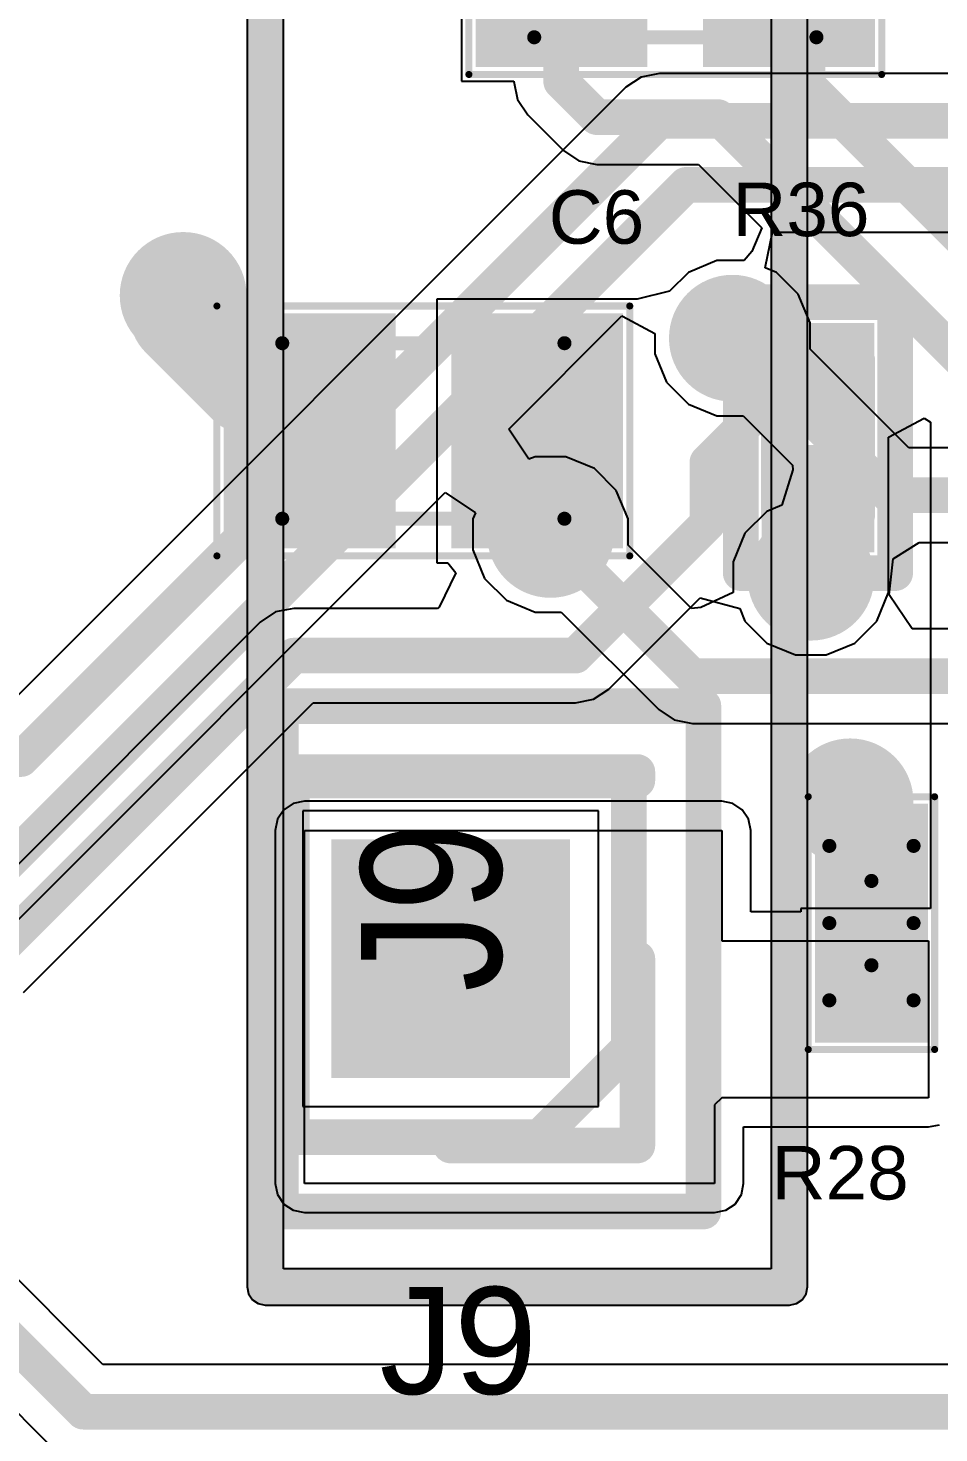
# Model space of a CAD drawing. Header units: inches. Extents: x 2.95 to 6.74, y 1.23 to 4.83.
# Drawn here: x 4.6685 to 4.9239, y 3.699 to 4.093 of the extents above; entities that cross this region are included whole.
import ezdxf

# ---------------------------------------------------------------- set-up
doc = ezdxf.new("R2010")
doc.units = ezdxf.units.IN
doc.header["$MEASUREMENT"] = 0
for name, color, linetype in [('Bottom Layer', 5, 'Continuous'), ('Bottom Solder', 6, 'Continuous'), ('GND', 76, 'Continuous'), ('Mechanical 10', 56, 'Continuous'), ('Mechanical 12', 56, 'Continuous'), ('Mechanical 15', 56, 'Continuous'), ('Multi-Layer', 9, 'Continuous'), ('Pad Holes', 156, 'Continuous'), ('PWR', 16, 'Continuous'), ('Top 3D Body', 56, 'Continuous'), ('Top Layer', 1, 'Continuous'), ('Top Overlay', 2, 'Continuous'), ('Top Paste', 8, 'Continuous'), ('Top Solder', 216, 'Continuous'), ('Via Holes', 16, 'Continuous')]:
    doc.layers.add(name, color=color, linetype=linetype)
doc.styles.add('Arial', font='', dxfattribs={"height": 0.2})
doc.styles.add('Gill Sans MT Condensed', font='', dxfattribs={"height": 0.2})
doc.styles.get('Arial').set_extended_font_data('Arial')
doc.styles.get('Gill Sans MT Condensed').set_extended_font_data('Gill Sans MT Condensed')

# ---------------------------------------------------------------- blocks, each defined once
blk = doc.blocks.new('PINHEADER_1X01_P2_54MM_VERTICAL_9')
at = {"layer": 'Bottom Layer'}
blk.add_hatch(color=5, dxfattribs=at).paths.add_polyline_path([(-0.03346, 0.03346), (0.03346, 0.03346), (0.03346, -0.03346), (-0.03346, -0.03346)])
at = {"layer": 'Bottom Solder'}
blk.add_hatch(color=6, dxfattribs=at).paths.add_polyline_path([(-0.03346, 0.03346), (0.03346, 0.03346), (0.03346, -0.03346), (-0.03346, -0.03346)])
at = {"layer": 'Multi-Layer'}
blk.add_hatch(color=9, dxfattribs=at).paths.add_polyline_path([(-0.03346, 0.03346), (0.03346, 0.03346), (0.03346, -0.03346), (-0.03346, -0.03346)])
at = {"layer": 'Pad Holes'}
h = blk.add_hatch(color=7, dxfattribs=at)
edge = h.paths.add_edge_path()
edge.add_arc((0, 0), 0.01969, 0, 360)
at = {"layer": 'PWR'}
h = blk.add_hatch(color=16, dxfattribs=at)
edge = h.paths.add_edge_path()
edge.add_arc((0, 0), 0.02968, 0, 360)
at = {"layer": 'Top Layer'}
blk.add_hatch(color=1, dxfattribs=at).paths.add_polyline_path([(-0.03346, 0.03346), (0.03346, 0.03346), (0.03346, -0.03346), (-0.03346, -0.03346)])
at = {"layer": 'Top Solder'}
blk.add_hatch(color=216, dxfattribs=at).paths.add_polyline_path([(-0.03346, 0.03346), (0.03346, 0.03346), (0.03346, -0.03346), (-0.03346, -0.03346)])
at = {"layer": 'Mechanical 10'}
for points in [[(-0.025, 0.05, 0.01, 0.01, 0), (-0.05, 0.025, 0.01, 0.01, 0)], [(0.04449, 0.05, 0.01, 0.01, 0), (-0.025, 0.05, 0.01, 0.01, 0)], [(0.04449, 0.05, 0.01, 0.01, 0), (0.04449, -0.05, 0.01, 0.01, 0)], [(-0.05, 0.025, 0.01, 0.01, 0), (-0.05, -0.05, 0.01, 0.01, 0)], [(0.04449, -0.05, 0.01, 0.01, 0), (-0.05, -0.05, 0.01, 0.01, 0)]]:
    blk.add_lwpolyline(points, format="xyseb", dxfattribs=at)
for points in [[(-0.0275, 0.05, 0.005, 0.005, 1), (-0.0225, 0.05, 0.005, 0.005, 1)], [(-0.0275, 0.05, 0.005, 0.005, 1), (-0.0225, 0.05, 0.005, 0.005, 1)], [(0.04199, 0.05, 0.005, 0.005, 1), (0.04699, 0.05, 0.005, 0.005, 1)], [(0.04199, 0.05, 0.005, 0.005, 1), (0.04699, 0.05, 0.005, 0.005, 1)], [(-0.0525, 0.025, 0.005, 0.005, 1), (-0.0475, 0.025, 0.005, 0.005, 1)], [(-0.0525, 0.025, 0.005, 0.005, 1), (-0.0475, 0.025, 0.005, 0.005, 1)], [(-0.0525, -0.05, 0.005, 0.005, 1), (-0.0475, -0.05, 0.005, 0.005, 1)], [(-0.0525, -0.05, 0.005, 0.005, 1), (-0.0475, -0.05, 0.005, 0.005, 1)], [(0.04199, -0.05, 0.005, 0.005, 1), (0.04699, -0.05, 0.005, 0.005, 1)], [(0.04199, -0.05, 0.005, 0.005, 1), (0.04699, -0.05, 0.005, 0.005, 1)]]:
    blk.add_lwpolyline(points, format="xyseb", close=True, dxfattribs=at)
at = {"layer": 'Mechanical 12'}
for points in [[(-0.07087, 0.07087, 0.01, 0.01, 0), (-0.07087, -0.07087, 0.01, 0.01, 0)], [(0.04764, 0.07087, 0.01, 0.01, 0), (-0.07087, 0.07087, 0.01, 0.01, 0)], [(0.04764, 0.07087, 0.01, 0.01, 0), (0.04764, -0.07087, 0.01, 0.01, 0)], [(0.04764, -0.07087, 0.01, 0.01, 0), (-0.07087, -0.07087, 0.01, 0.01, 0)]]:
    blk.add_lwpolyline(points, format="xyseb", dxfattribs=at)
for points in [[(-0.07337, 0.07087, 0.005, 0.005, 1), (-0.06837, 0.07087, 0.005, 0.005, 1)], [(-0.07337, 0.07087, 0.005, 0.005, 1), (-0.06837, 0.07087, 0.005, 0.005, 1)], [(0.04514, 0.07087, 0.005, 0.005, 1), (0.05014, 0.07087, 0.005, 0.005, 1)], [(0.04514, 0.07087, 0.005, 0.005, 1), (0.05014, 0.07087, 0.005, 0.005, 1)], [(-0.07337, -0.07087, 0.005, 0.005, 1), (-0.06837, -0.07087, 0.005, 0.005, 1)], [(-0.07337, -0.07087, 0.005, 0.005, 1), (-0.06837, -0.07087, 0.005, 0.005, 1)], [(0.04514, -0.07087, 0.005, 0.005, 1), (0.05014, -0.07087, 0.005, 0.005, 1)], [(0.04514, -0.07087, 0.005, 0.005, 1), (0.05014, -0.07087, 0.005, 0.005, 1)]]:
    blk.add_lwpolyline(points, format="xyseb", close=True, dxfattribs=at)
at = {"layer": 'Top Overlay'}
for points in [[(0, 0.05236, 0.01, 0.01, 0), (-0.05236, 0.05236, 0.01, 0.01, 0)], [(-0.05236, 0.05236, 0.01, 0.01, 0), (-0.05236, 0, 0.01, 0.01, 0)], [(-0.05236, -0.05, 0.01, 0.01, 0), (-0.05236, -0.05236, 0.01, 0.01, 0)], [(0.04488, -0.05, 0.01, 0.01, 0), (-0.05236, -0.05, 0.01, 0.01, 0)], [(0.04528, -0.05, 0.01, 0.01, 0), (0.04528, -0.05236, 0.01, 0.01, 0)], [(0.04488, -0.05236, 0.01, 0.01, 0), (-0.05236, -0.05236, 0.01, 0.01, 0)]]:
    blk.add_lwpolyline(points, format="xyseb", dxfattribs=at)
for points in [[(-0.05486, 0.05236, 0.005, 0.005, 1), (-0.04986, 0.05236, 0.005, 0.005, 1)], [(-0.05486, 0.05236, 0.005, 0.005, 1), (-0.04986, 0.05236, 0.005, 0.005, 1)], [(-0.0025, 0.05236, 0.005, 0.005, 1), (0.0025, 0.05236, 0.005, 0.005, 1)], [(-0.05486, 0, 0.005, 0.005, 1), (-0.04986, 0, 0.005, 0.005, 1)], [(-0.05486, -0.05, 0.005, 0.005, 1), (-0.04986, -0.05, 0.005, 0.005, 1)], [(-0.05486, -0.05, 0.005, 0.005, 1), (-0.04986, -0.05, 0.005, 0.005, 1)], [(0.04238, -0.05, 0.005, 0.005, 1), (0.04738, -0.05, 0.005, 0.005, 1)], [(0.04278, -0.05, 0.005, 0.005, 1), (0.04778, -0.05, 0.005, 0.005, 1)], [(-0.05486, -0.05236, 0.005, 0.005, 1), (-0.04986, -0.05236, 0.005, 0.005, 1)], [(-0.05486, -0.05236, 0.005, 0.005, 1), (-0.04986, -0.05236, 0.005, 0.005, 1)], [(0.04238, -0.05236, 0.005, 0.005, 1), (0.04738, -0.05236, 0.005, 0.005, 1)], [(0.04278, -0.05236, 0.005, 0.005, 1), (0.04778, -0.05236, 0.005, 0.005, 1)]]:
    blk.add_lwpolyline(points, format="xyseb", close=True, dxfattribs=at)
at = {"layer": 'Mechanical 10', "style": 'Gill Sans MT Condensed'}
blk.add_text('J9', height=0.03937, rotation=-90, dxfattribs=at).set_placement((-0.01419, 0.00927))
blk = doc.blocks.new('RESC1005X35N_63')
at = {"layer": 'Top Layer'}
for points in [[(-0.02815, 0.01181), (-0.0061, 0.01181), (-0.0061, -0.01181), (-0.02815, -0.01181)], [(0.0061, 0.01181), (0.02815, 0.01181), (0.02815, -0.01181), (0.0061, -0.01181)]]:
    blk.add_hatch(color=1, dxfattribs=at).paths.add_polyline_path(points)
at = {"layer": 'Top Paste'}
for points in [[(-0.02815, 0.01181), (-0.0061, 0.01181), (-0.0061, -0.01181), (-0.02815, -0.01181)], [(0.0061, 0.01181), (0.02815, 0.01181), (0.02815, -0.01181), (0.0061, -0.01181)]]:
    blk.add_hatch(color=8, dxfattribs=at).paths.add_polyline_path(points)
at = {"layer": 'Top Solder'}
for points in [[(-0.03217, 0.01583), (-0.00209, 0.01583), (-0.00209, -0.01583), (-0.03217, -0.01583)], [(0.00209, 0.01583), (0.03217, 0.01583), (0.03217, -0.01583), (0.00209, -0.01583)]]:
    blk.add_hatch(color=216, dxfattribs=at).paths.add_polyline_path(points)
at = {"layer": 'Mechanical 10'}
for points in [[(-0.02165, -0.01102, 0.01, 0.01, 0), (-0.02165, 0.01102, 0.01, 0.01, 0)], [(0.02165, 0.01102, 0.01, 0.01, 0), (-0.02165, 0.01102, 0.01, 0.01, 0)], [(0.02165, -0.01102, 0.01, 0.01, 0), (0.02165, 0.01102, 0.01, 0.01, 0)], [(0.02165, -0.01102, 0.01, 0.01, 0), (-0.02165, -0.01102, 0.01, 0.01, 0)]]:
    blk.add_lwpolyline(points, format="xyseb", dxfattribs=at)
for points in [[(-0.02415, 0.01102, 0.005, 0.005, 1), (-0.01915, 0.01102, 0.005, 0.005, 1)], [(-0.02415, 0.01102, 0.005, 0.005, 1), (-0.01915, 0.01102, 0.005, 0.005, 1)], [(0.01915, 0.01102, 0.005, 0.005, 1), (0.02415, 0.01102, 0.005, 0.005, 1)], [(0.01915, 0.01102, 0.005, 0.005, 1), (0.02415, 0.01102, 0.005, 0.005, 1)], [(-0.02415, -0.01102, 0.005, 0.005, 1), (-0.01915, -0.01102, 0.005, 0.005, 1)], [(-0.02415, -0.01102, 0.005, 0.005, 1), (-0.01915, -0.01102, 0.005, 0.005, 1)], [(0.01915, -0.01102, 0.005, 0.005, 1), (0.02415, -0.01102, 0.005, 0.005, 1)], [(0.01915, -0.01102, 0.005, 0.005, 1), (0.02415, -0.01102, 0.005, 0.005, 1)]]:
    blk.add_lwpolyline(points, format="xyseb", close=True, dxfattribs=at)
at = {"layer": 'Mechanical 12'}
for points in [[(-0.03799, -0.02165, 0.01, 0.01, 0), (-0.03799, 0.02165, 0.01, 0.01, 0)], [(0.03799, 0.02165, 0.01, 0.01, 0), (-0.03799, 0.02165, 0.01, 0.01, 0)], [(0.03799, -0.02165, 0.01, 0.01, 0), (0.03799, 0.02165, 0.01, 0.01, 0)], [(0.03799, -0.02165, 0.01, 0.01, 0), (-0.03799, -0.02165, 0.01, 0.01, 0)]]:
    blk.add_lwpolyline(points, format="xyseb", dxfattribs=at)
for points in [[(-0.04049, 0.02165, 0.005, 0.005, 1), (-0.03549, 0.02165, 0.005, 0.005, 1)], [(-0.04049, 0.02165, 0.005, 0.005, 1), (-0.03549, 0.02165, 0.005, 0.005, 1)], [(0.03549, 0.02165, 0.005, 0.005, 1), (0.04049, 0.02165, 0.005, 0.005, 1)], [(0.03549, 0.02165, 0.005, 0.005, 1), (0.04049, 0.02165, 0.005, 0.005, 1)], [(-0.04049, -0.02165, 0.005, 0.005, 1), (-0.03549, -0.02165, 0.005, 0.005, 1)], [(-0.04049, -0.02165, 0.005, 0.005, 1), (-0.03549, -0.02165, 0.005, 0.005, 1)], [(0.03549, -0.02165, 0.005, 0.005, 1), (0.04049, -0.02165, 0.005, 0.005, 1)], [(0.03549, -0.02165, 0.005, 0.005, 1), (0.04049, -0.02165, 0.005, 0.005, 1)]]:
    blk.add_lwpolyline(points, format="xyseb", close=True, dxfattribs=at)
blk = doc.blocks.new('RESC1005X40X25NL10T10_71')
at = {"layer": 'Top Layer'}
for points in [[(-0.02953, -0.01181), (-0.02953, 0.01181), (-0.00394, 0.01181), (-0.00394, -0.01181)], [(0.00394, -0.01181), (0.00394, 0.01181), (0.02953, 0.01181), (0.02953, -0.01181)]]:
    blk.add_hatch(color=1, dxfattribs=at).paths.add_polyline_path(points)
at = {"layer": 'Top Paste'}
for points in [[(-0.02953, -0.01181), (-0.02953, 0.01181), (-0.00394, 0.01181), (-0.00394, -0.01181)], [(0.00394, -0.01181), (0.00394, 0.01181), (0.02953, 0.01181), (0.02953, -0.01181)]]:
    blk.add_hatch(color=8, dxfattribs=at).paths.add_polyline_path(points)
at = {"layer": 'Top Solder'}
for points in [[(-0.03353, -0.01581), (-0.03353, 0.01581), (0.00006, 0.01581), (0.00006, -0.01581)], [(-0.00006, -0.01581), (-0.00006, 0.01581), (0.03353, 0.01581), (0.03353, -0.01581)]]:
    blk.add_hatch(color=216, dxfattribs=at).paths.add_polyline_path(points)
at = {"layer": 'Mechanical 15'}
for points in [[(-0.03543, 0.01772, 0.00197, 0.00197, 0), (-0.03543, -0.01772, 0.00197, 0.00197, 0)], [(-0.03543, 0.01772, 0.00197, 0.00197, 0), (0.03543, 0.01772, 0.00197, 0.00197, 0)], [(0.03543, 0.01772, 0.00197, 0.00197, 0), (0.03543, -0.01772, 0.00197, 0.00197, 0)], [(0, 0.01181, 0.00394, 0.00394, 0), (0, -0.01181, 0.00394, 0.00394, 0)], [(-0.01181, 0, 0.00394, 0.00394, 0), (0.01181, 0, 0.00394, 0.00394, 0)], [(-0.03543, -0.01772, 0.00197, 0.00197, 0), (0.03543, -0.01772, 0.00197, 0.00197, 0)]]:
    blk.add_lwpolyline(points, format="xyseb", dxfattribs=at)
for points in [[(-0.03593, 0.01772, 0.000984, 0.000984, 1), (-0.03494, 0.01772, 0.000984, 0.000984, 1)], [(-0.03593, 0.01772, 0.000984, 0.000984, 1), (-0.03494, 0.01772, 0.000984, 0.000984, 1)], [(0.03494, 0.01772, 0.000984, 0.000984, 1), (0.03593, 0.01772, 0.000984, 0.000984, 1)], [(0.03494, 0.01772, 0.000984, 0.000984, 1), (0.03593, 0.01772, 0.000984, 0.000984, 1)], [(-0.00098, 0.01181, 0.00197, 0.00197, 1), (0.00098, 0.01181, 0.00197, 0.00197, 1)], [(-0.0128, 0, 0.00197, 0.00197, 1), (-0.01083, 0, 0.00197, 0.00197, 1)], [(0.01083, 0, 0.00197, 0.00197, 1), (0.0128, 0, 0.00197, 0.00197, 1)], [(-0.00098, -0.01181, 0.00197, 0.00197, 1), (0.00098, -0.01181, 0.00197, 0.00197, 1)], [(-0.03593, -0.01772, 0.000984, 0.000984, 1), (-0.03494, -0.01772, 0.000984, 0.000984, 1)], [(-0.03593, -0.01772, 0.000984, 0.000984, 1), (-0.03494, -0.01772, 0.000984, 0.000984, 1)], [(0.03494, -0.01772, 0.000984, 0.000984, 1), (0.03593, -0.01772, 0.000984, 0.000984, 1)], [(0.03494, -0.01772, 0.000984, 0.000984, 1), (0.03593, -0.01772, 0.000984, 0.000984, 1)]]:
    blk.add_lwpolyline(points, format="xyseb", close=True, dxfattribs=at)
at = {"layer": 'Top 3D Body'}
for points in [[(-0.02165, 0.01181, 0.00394, 0.00394, 0), (-0.02165, -0.01181, 0.00394, 0.00394, 0)], [(-0.02165, 0.01181, 0.00394, 0.00394, 0), (0.02165, 0.01181, 0.00394, 0.00394, 0)], [(0.02165, 0.01181, 0.00394, 0.00394, 0), (0.02165, -0.01181, 0.00394, 0.00394, 0)], [(-0.02165, -0.01181, 0.00394, 0.00394, 0), (0.02165, -0.01181, 0.00394, 0.00394, 0)]]:
    blk.add_lwpolyline(points, format="xyseb", dxfattribs=at)
for points in [[(-0.02264, 0.01181, 0.00197, 0.00197, 1), (-0.02067, 0.01181, 0.00197, 0.00197, 1)], [(-0.02264, 0.01181, 0.00197, 0.00197, 1), (-0.02067, 0.01181, 0.00197, 0.00197, 1)], [(0.02067, 0.01181, 0.00197, 0.00197, 1), (0.02264, 0.01181, 0.00197, 0.00197, 1)], [(0.02067, 0.01181, 0.00197, 0.00197, 1), (0.02264, 0.01181, 0.00197, 0.00197, 1)], [(-0.02264, -0.01181, 0.00197, 0.00197, 1), (-0.02067, -0.01181, 0.00197, 0.00197, 1)], [(-0.02264, -0.01181, 0.00197, 0.00197, 1), (-0.02067, -0.01181, 0.00197, 0.00197, 1)], [(0.02067, -0.01181, 0.00197, 0.00197, 1), (0.02264, -0.01181, 0.00197, 0.00197, 1)], [(0.02067, -0.01181, 0.00197, 0.00197, 1), (0.02264, -0.01181, 0.00197, 0.00197, 1)]]:
    blk.add_lwpolyline(points, format="xyseb", close=True, dxfattribs=at)
blk = doc.blocks.new('CAPC2012X94N_171')
at = {"layer": 'Top Layer'}
for points in [[(-0.05197, -0.02894), (-0.05197, 0.02894), (-0.01181, 0.02894), (-0.01181, -0.02894)], [(0.01181, -0.02894), (0.01181, 0.02894), (0.05197, 0.02894), (0.05197, -0.02894)]]:
    blk.add_hatch(color=1, dxfattribs=at).paths.add_polyline_path(points)
at = {"layer": 'Top Paste'}
for points in [[(-0.05197, -0.02894), (-0.05197, 0.02894), (-0.01181, 0.02894), (-0.01181, -0.02894)], [(0.01181, -0.02894), (0.01181, 0.02894), (0.05197, 0.02894), (0.05197, -0.02894)]]:
    blk.add_hatch(color=8, dxfattribs=at).paths.add_polyline_path(points)
at = {"layer": 'Top Solder'}
for points in [[(-0.05597, -0.03294), (-0.05597, 0.03294), (-0.00781, 0.03294), (-0.00781, -0.03294)], [(0.00781, -0.03294), (0.00781, 0.03294), (0.05597, 0.03294), (0.05597, -0.03294)]]:
    blk.add_hatch(color=216, dxfattribs=at).paths.add_polyline_path(points)
at = {"layer": 'Mechanical 15'}
for points in [[(0.05787, 0.03504, 0.00197, 0.00197, 0), (-0.05787, 0.03504, 0.00197, 0.00197, 0)], [(-0.05787, 0.03504, 0.00197, 0.00197, 0), (-0.05787, -0.03504, 0.00197, 0.00197, 0)], [(0.05787, 0.03504, 0.00197, 0.00197, 0), (0.05787, -0.03504, 0.00197, 0.00197, 0)], [(0.05787, -0.03504, 0.00197, 0.00197, 0), (-0.05787, -0.03504, 0.00197, 0.00197, 0)]]:
    blk.add_lwpolyline(points, format="xyseb", dxfattribs=at)
for points in [[(-0.05837, 0.03504, 0.000984, 0.000984, 1), (-0.05738, 0.03504, 0.000984, 0.000984, 1)], [(-0.05837, 0.03504, 0.000984, 0.000984, 1), (-0.05738, 0.03504, 0.000984, 0.000984, 1)], [(0.05738, 0.03504, 0.000984, 0.000984, 1), (0.05837, 0.03504, 0.000984, 0.000984, 1)], [(0.05738, 0.03504, 0.000984, 0.000984, 1), (0.05837, 0.03504, 0.000984, 0.000984, 1)], [(-0.05837, -0.03504, 0.000984, 0.000984, 1), (-0.05738, -0.03504, 0.000984, 0.000984, 1)], [(-0.05837, -0.03504, 0.000984, 0.000984, 1), (-0.05738, -0.03504, 0.000984, 0.000984, 1)], [(0.05738, -0.03504, 0.000984, 0.000984, 1), (0.05837, -0.03504, 0.000984, 0.000984, 1)], [(0.05738, -0.03504, 0.000984, 0.000984, 1), (0.05837, -0.03504, 0.000984, 0.000984, 1)]]:
    blk.add_lwpolyline(points, format="xyseb", close=True, dxfattribs=at)
at = {"layer": 'Top 3D Body'}
for points in [[(0.03957, 0.02461, 0.00394, 0.00394, 0), (-0.03957, 0.02461, 0.00394, 0.00394, 0)], [(-0.03957, 0.02461, 0.00394, 0.00394, 0), (-0.03957, -0.02461, 0.00394, 0.00394, 0)], [(0.03957, 0.02461, 0.00394, 0.00394, 0), (0.03957, -0.02461, 0.00394, 0.00394, 0)], [(0.03957, -0.02461, 0.00394, 0.00394, 0), (-0.03957, -0.02461, 0.00394, 0.00394, 0)]]:
    blk.add_lwpolyline(points, format="xyseb", dxfattribs=at)
for points in [[(-0.04055, 0.02461, 0.00197, 0.00197, 1), (-0.03858, 0.02461, 0.00197, 0.00197, 1)], [(-0.04055, 0.02461, 0.00197, 0.00197, 1), (-0.03858, 0.02461, 0.00197, 0.00197, 1)], [(0.03858, 0.02461, 0.00197, 0.00197, 1), (0.04055, 0.02461, 0.00197, 0.00197, 1)], [(0.03858, 0.02461, 0.00197, 0.00197, 1), (0.04055, 0.02461, 0.00197, 0.00197, 1)], [(-0.04055, -0.02461, 0.00197, 0.00197, 1), (-0.03858, -0.02461, 0.00197, 0.00197, 1)], [(-0.04055, -0.02461, 0.00197, 0.00197, 1), (-0.03858, -0.02461, 0.00197, 0.00197, 1)], [(0.03858, -0.02461, 0.00197, 0.00197, 1), (0.04055, -0.02461, 0.00197, 0.00197, 1)], [(0.03858, -0.02461, 0.00197, 0.00197, 1), (0.04055, -0.02461, 0.00197, 0.00197, 1)]]:
    blk.add_lwpolyline(points, format="xyseb", close=True, dxfattribs=at)
blk = doc.blocks.new('CAPC2012X94N_173')
at = {"layer": 'Top Layer'}
for points in [[(-0.05197, -0.02894), (-0.05197, 0.02894), (-0.01181, 0.02894), (-0.01181, -0.02894)], [(0.01181, -0.02894), (0.01181, 0.02894), (0.05197, 0.02894), (0.05197, -0.02894)]]:
    blk.add_hatch(color=1, dxfattribs=at).paths.add_polyline_path(points)
at = {"layer": 'Top Paste'}
for points in [[(-0.05197, -0.02894), (-0.05197, 0.02894), (-0.01181, 0.02894), (-0.01181, -0.02894)], [(0.01181, -0.02894), (0.01181, 0.02894), (0.05197, 0.02894), (0.05197, -0.02894)]]:
    blk.add_hatch(color=8, dxfattribs=at).paths.add_polyline_path(points)
at = {"layer": 'Top Solder'}
for points in [[(-0.05597, -0.03294), (-0.05597, 0.03294), (-0.00781, 0.03294), (-0.00781, -0.03294)], [(0.00781, -0.03294), (0.00781, 0.03294), (0.05597, 0.03294), (0.05597, -0.03294)]]:
    blk.add_hatch(color=216, dxfattribs=at).paths.add_polyline_path(points)
at = {"layer": 'Mechanical 15'}
for points in [[(0.05787, 0.03504, 0.00197, 0.00197, 0), (-0.05787, 0.03504, 0.00197, 0.00197, 0)], [(-0.05787, 0.03504, 0.00197, 0.00197, 0), (-0.05787, -0.03504, 0.00197, 0.00197, 0)], [(0.05787, 0.03504, 0.00197, 0.00197, 0), (0.05787, -0.03504, 0.00197, 0.00197, 0)], [(0.05787, -0.03504, 0.00197, 0.00197, 0), (-0.05787, -0.03504, 0.00197, 0.00197, 0)]]:
    blk.add_lwpolyline(points, format="xyseb", dxfattribs=at)
for points in [[(-0.05837, 0.03504, 0.000984, 0.000984, 1), (-0.05738, 0.03504, 0.000984, 0.000984, 1)], [(-0.05837, 0.03504, 0.000984, 0.000984, 1), (-0.05738, 0.03504, 0.000984, 0.000984, 1)], [(0.05738, 0.03504, 0.000984, 0.000984, 1), (0.05837, 0.03504, 0.000984, 0.000984, 1)], [(0.05738, 0.03504, 0.000984, 0.000984, 1), (0.05837, 0.03504, 0.000984, 0.000984, 1)], [(-0.05837, -0.03504, 0.000984, 0.000984, 1), (-0.05738, -0.03504, 0.000984, 0.000984, 1)], [(-0.05837, -0.03504, 0.000984, 0.000984, 1), (-0.05738, -0.03504, 0.000984, 0.000984, 1)], [(0.05738, -0.03504, 0.000984, 0.000984, 1), (0.05837, -0.03504, 0.000984, 0.000984, 1)], [(0.05738, -0.03504, 0.000984, 0.000984, 1), (0.05837, -0.03504, 0.000984, 0.000984, 1)]]:
    blk.add_lwpolyline(points, format="xyseb", close=True, dxfattribs=at)
at = {"layer": 'Top 3D Body'}
for points in [[(0.03957, 0.02461, 0.00394, 0.00394, 0), (-0.03957, 0.02461, 0.00394, 0.00394, 0)], [(-0.03957, 0.02461, 0.00394, 0.00394, 0), (-0.03957, -0.02461, 0.00394, 0.00394, 0)], [(0.03957, 0.02461, 0.00394, 0.00394, 0), (0.03957, -0.02461, 0.00394, 0.00394, 0)], [(0.03957, -0.02461, 0.00394, 0.00394, 0), (-0.03957, -0.02461, 0.00394, 0.00394, 0)]]:
    blk.add_lwpolyline(points, format="xyseb", dxfattribs=at)
for points in [[(-0.04055, 0.02461, 0.00197, 0.00197, 1), (-0.03858, 0.02461, 0.00197, 0.00197, 1)], [(-0.04055, 0.02461, 0.00197, 0.00197, 1), (-0.03858, 0.02461, 0.00197, 0.00197, 1)], [(0.03858, 0.02461, 0.00197, 0.00197, 1), (0.04055, 0.02461, 0.00197, 0.00197, 1)], [(0.03858, 0.02461, 0.00197, 0.00197, 1), (0.04055, 0.02461, 0.00197, 0.00197, 1)], [(-0.04055, -0.02461, 0.00197, 0.00197, 1), (-0.03858, -0.02461, 0.00197, 0.00197, 1)], [(-0.04055, -0.02461, 0.00197, 0.00197, 1), (-0.03858, -0.02461, 0.00197, 0.00197, 1)], [(0.03858, -0.02461, 0.00197, 0.00197, 1), (0.04055, -0.02461, 0.00197, 0.00197, 1)], [(0.03858, -0.02461, 0.00197, 0.00197, 1), (0.04055, -0.02461, 0.00197, 0.00197, 1)]]:
    blk.add_lwpolyline(points, format="xyseb", close=True, dxfattribs=at)

msp = doc.modelspace()

# ---------------------------------------------------------------- hatches: boundary and pattern name
at = {"layer": 'Bottom Layer'}
h = msp.add_hatch(color=5, dxfattribs=at)
edge = h.paths.add_edge_path()
edge.add_arc((4.712, 4.018), 0.01378, 0, 360)
h = msp.add_hatch(color=5, dxfattribs=at)
edge = h.paths.add_edge_path()
edge.add_arc((4.866, 4.006), 0.01378, 0, 360)
h = msp.add_hatch(color=5, dxfattribs=at)
edge = h.paths.add_edge_path()
edge.add_arc((4.815, 3.951), 0.01378, 0, 360)
h = msp.add_hatch(color=5, dxfattribs=at)
edge = h.paths.add_edge_path()
edge.add_arc((4.888, 3.939), 0.01378, 0, 360)
h = msp.add_hatch(color=5, dxfattribs=at)
edge = h.paths.add_edge_path()
edge.add_arc((4.899, 3.876), 0.01378, 0, 360)
at = {"layer": 'Bottom Solder'}
h = msp.add_hatch(color=6, dxfattribs=at)
edge = h.paths.add_edge_path()
edge.add_arc((4.712, 4.018), 0.01778, 0, 360)
h = msp.add_hatch(color=6, dxfattribs=at)
edge = h.paths.add_edge_path()
edge.add_arc((4.866, 4.006), 0.01778, 0, 360)
h = msp.add_hatch(color=6, dxfattribs=at)
edge = h.paths.add_edge_path()
edge.add_arc((4.815, 3.951), 0.01778, 0, 360)
h = msp.add_hatch(color=6, dxfattribs=at)
edge = h.paths.add_edge_path()
edge.add_arc((4.888, 3.939), 0.01778, 0, 360)
h = msp.add_hatch(color=6, dxfattribs=at)
edge = h.paths.add_edge_path()
edge.add_arc((4.899, 3.876), 0.01778, 0, 360)
at = {"layer": 'GND'}
h = msp.add_hatch(color=76, dxfattribs=at)
edge = h.paths.add_edge_path()
edge.add_arc((4.866, 4.006), 0.01591, 0, 360)
h = msp.add_hatch(color=76, dxfattribs=at)
edge = h.paths.add_edge_path()
edge.add_arc((4.815, 3.951), 0.01591, 0, 360)
h = msp.add_hatch(color=76, dxfattribs=at)
edge = h.paths.add_edge_path()
edge.add_arc((4.888, 3.939), 0.01591, 0, 360)
at = {"layer": 'PWR'}
h = msp.add_hatch(color=16, dxfattribs=at)
edge = h.paths.add_edge_path()
edge.add_arc((4.712, 4.018), 0.01591, 0, 360)
h = msp.add_hatch(color=16, dxfattribs=at)
edge = h.paths.add_edge_path()
edge.add_arc((4.866, 4.006), 0.01591, 0, 360)
h = msp.add_hatch(color=16, dxfattribs=at)
edge = h.paths.add_edge_path()
edge.add_arc((4.815, 3.951), 0.01591, 0, 360)
h = msp.add_hatch(color=16, dxfattribs=at)
edge = h.paths.add_edge_path()
edge.add_arc((4.899, 3.876), 0.01591, 0, 360)
at = {"layer": 'Top Layer'}
h = msp.add_hatch(color=1, dxfattribs=at)
edge = h.paths.add_edge_path()
edge.add_arc((4.712, 4.018), 0.01378, 0, 360)
h = msp.add_hatch(color=1, dxfattribs=at)
edge = h.paths.add_edge_path()
edge.add_arc((4.866, 4.006), 0.01378, 0, 360)
h = msp.add_hatch(color=1, dxfattribs=at)
edge = h.paths.add_edge_path()
edge.add_arc((4.815, 3.951), 0.01378, 0, 360)
h = msp.add_hatch(color=1, dxfattribs=at)
edge = h.paths.add_edge_path()
edge.add_arc((4.888, 3.939), 0.01378, 0, 360)
h = msp.add_hatch(color=1, dxfattribs=at)
edge = h.paths.add_edge_path()
edge.add_arc((4.899, 3.876), 0.01378, 0, 360)
at = {"layer": 'Top Solder'}
h = msp.add_hatch(color=216, dxfattribs=at)
edge = h.paths.add_edge_path()
edge.add_arc((4.712, 4.018), 0.01778, 0, 360)
h = msp.add_hatch(color=216, dxfattribs=at)
edge = h.paths.add_edge_path()
edge.add_arc((4.866, 4.006), 0.01778, 0, 360)
h = msp.add_hatch(color=216, dxfattribs=at)
edge = h.paths.add_edge_path()
edge.add_arc((4.815, 3.951), 0.01778, 0, 360)
h = msp.add_hatch(color=216, dxfattribs=at)
edge = h.paths.add_edge_path()
edge.add_arc((4.888, 3.939), 0.01778, 0, 360)
h = msp.add_hatch(color=216, dxfattribs=at)
edge = h.paths.add_edge_path()
edge.add_arc((4.899, 3.876), 0.01778, 0, 360)
at = {"layer": 'Via Holes'}
h = msp.add_hatch(color=7, dxfattribs=at)
edge = h.paths.add_edge_path()
edge.add_arc((4.712, 4.018), 0.00591, 0, 360)
h = msp.add_hatch(color=7, dxfattribs=at)
edge = h.paths.add_edge_path()
edge.add_arc((4.866, 4.006), 0.00591, 0, 360)
h = msp.add_hatch(color=7, dxfattribs=at)
edge = h.paths.add_edge_path()
edge.add_arc((4.815, 3.951), 0.00591, 0, 360)
h = msp.add_hatch(color=7, dxfattribs=at)
edge = h.paths.add_edge_path()
edge.add_arc((4.888, 3.939), 0.00591, 0, 360)
h = msp.add_hatch(color=7, dxfattribs=at)
edge = h.paths.add_edge_path()
edge.add_arc((4.899, 3.876), 0.00591, 0, 360)

# ---------------------------------------------------------------- linework, layer by layer
at = {"layer": 'Bottom Layer'}
for p, q in [((4.84047, 4.07925), (4.83617, 4.07637)), ((4.84554, 4.08025), (4.84047, 4.07925)), ((5.00445, 4.08025), (4.84554, 4.08025)), ((4.83617, 4.07637), (4.66105, 3.90125)), ((4.87524, 4.02575), (4.87723, 4.03575)), ((4.87723, 4.03575), (4.99464, 4.03575)), ((4.87834, 4.02446), (4.87524, 4.02575)), ((4.88446, 4.01834), (4.87834, 4.02446)), ((4.88778, 4.01033), (4.88446, 4.01834)), ((4.80329, 3.98055), (4.83498, 4.01224)), ((4.83498, 4.01224), (4.8352, 4.01219)), ((4.8352, 4.01219), (4.84422, 4.00733)), ((4.88778, 4.00297), (4.88778, 4.01033)), ((4.84422, 4.00733), (4.84422, 4.00167)), ((4.91549, 3.97525), (4.88778, 4.00297)), ((4.84422, 4.00167), (4.84754, 3.99366)), ((4.84754, 3.99366), (4.85366, 3.98754)), ((4.85366, 3.98754), (4.86167, 3.98422)), ((4.86167, 3.98422), (4.86903, 3.98422)), ((4.86903, 3.98422), (4.88282, 3.97043)), ((4.80896, 3.97207), (4.80329, 3.98055)), ((5.04126, 3.97525), (4.91549, 3.97525)), ((4.81067, 3.97278), (4.80896, 3.97207)), ((4.81933, 3.97278), (4.81067, 3.97278)), ((4.82734, 3.96946), (4.81933, 3.97278)), ((4.83346, 3.96334), (4.82734, 3.96946)), ((4.88294, 3.96907), (4.8799, 3.95922)), ((4.88282, 3.97043), (4.88294, 3.96907)), ((4.83678, 3.95533), (4.83346, 3.96334)), ((4.63437, 3.81163), (4.78545, 3.96271)), ((4.78545, 3.96271), (4.79393, 3.95704)), ((4.8799, 3.95922), (4.87566, 3.95746)), ((4.79393, 3.95704), (4.79322, 3.95533)), ((4.79322, 3.95533), (4.79322, 3.94667)), ((4.83678, 3.94797), (4.83678, 3.95533)), ((4.87566, 3.95746), (4.86954, 3.95134)), ((4.86954, 3.95134), (4.86622, 3.94333)), ((4.85453, 3.93021), (4.83678, 3.94797)), ((4.91112, 3.94418), (4.91836, 3.94875)), ((4.91836, 3.94875), (5.02628, 3.94875)), ((4.79322, 3.94667), (4.79654, 3.93866)), ((4.86622, 3.94333), (4.86622, 3.93467)), ((4.90999, 3.93404), (4.91112, 3.94418)), ((4.79654, 3.93866), (4.80266, 3.93254)), ((4.80266, 3.93254), (4.81067, 3.92922)), ((4.86622, 3.93467), (4.85718, 3.93053)), ((4.91638, 3.92448), (4.90999, 3.93404)), ((4.81067, 3.92922), (4.81803, 3.92922)), ((4.81803, 3.92922), (4.84541, 3.90185)), ((4.85718, 3.93053), (4.85453, 3.93021)), ((5.01473, 3.92448), (4.91638, 3.92448)), ((4.84541, 3.90185), (4.84971, 3.89897)), ((4.84971, 3.89897), (4.85478, 3.89797)), ((4.85478, 3.89797), (5.02022, 3.89797)), ((4.82846, 3.87346), (4.74554, 3.87346)), ((4.74554, 3.87346), (4.74554, 3.79054)), ((4.82846, 3.79054), (4.82846, 3.87346)), ((4.74554, 3.79054), (4.82846, 3.79054)), ((4.68949, 3.71825), (4.62899, 3.77876)), ((4.62384, 3.74642), (4.67463, 3.69563)), ((5.04835, 3.71825), (4.68949, 3.71825))]:
    msp.add_line(p, q, dxfattribs=at)
for points in [[(4.66654, 3.888, 0.01, 0.01, 0), (4.84554, 4.067, 0.01, 0.01, 0)], [(4.84554, 4.067, 0.01, 0.01, 0), (5.02, 4.067, 0.01, 0.01, 0)], [(4.625, 3.821, 0.01, 0.01, 0), (4.853, 4.049, 0.01, 0.01, 0)], [(4.853, 4.049, 0.01, 0.01, 0), (5.00013, 4.049, 0.01, 0.01, 0)], [(4.866, 4.006, 0.01, 0.01, 0), (4.91, 3.962, 0.01, 0.01, 0)], [(4.91, 3.962, 0.01, 0.01, 0), (5.069, 3.962, 0.01, 0.01, 0)], [(4.815, 3.951, 0.01, 0.01, 0), (4.85478, 3.91122, 0.01, 0.01, 0)], [(4.85478, 3.91122, 0.01, 0.01, 0), (5.02022, 3.91122, 0.01, 0.01, 0)], [(4.614, 3.888, 0.01, 0.01, 0), (4.66654, 3.888, 0.01, 0.01, 0)], [(4.61961, 3.76939, 0.01, 0.01, 0), (4.684, 3.705, 0.01, 0.01, 0)], [(4.684, 3.705, 0.01, 0.01, 0), (5.181, 3.705, 0.01, 0.01, 0)]]:
    msp.add_lwpolyline(points, format="xyseb", dxfattribs=at)
for points in [[(4.84304, 4.067, 0.005, 0.005, 1), (4.84804, 4.067, 0.005, 0.005, 1)], [(4.84304, 4.067, 0.005, 0.005, 1), (4.84804, 4.067, 0.005, 0.005, 1)], [(4.8505, 4.049, 0.005, 0.005, 1), (4.8555, 4.049, 0.005, 0.005, 1)], [(4.8505, 4.049, 0.005, 0.005, 1), (4.8555, 4.049, 0.005, 0.005, 1)], [(4.8635, 4.006, 0.005, 0.005, 1), (4.8685, 4.006, 0.005, 0.005, 1)], [(4.9075, 3.962, 0.005, 0.005, 1), (4.9125, 3.962, 0.005, 0.005, 1)], [(4.9075, 3.962, 0.005, 0.005, 1), (4.9125, 3.962, 0.005, 0.005, 1)], [(4.8125, 3.951, 0.005, 0.005, 1), (4.8175, 3.951, 0.005, 0.005, 1)], [(4.85228, 3.91122, 0.005, 0.005, 1), (4.85728, 3.91122, 0.005, 0.005, 1)], [(4.85228, 3.91122, 0.005, 0.005, 1), (4.85728, 3.91122, 0.005, 0.005, 1)], [(4.66404, 3.888, 0.005, 0.005, 1), (4.66904, 3.888, 0.005, 0.005, 1)], [(4.66404, 3.888, 0.005, 0.005, 1), (4.66904, 3.888, 0.005, 0.005, 1)], [(4.6815, 3.705, 0.005, 0.005, 1), (4.6865, 3.705, 0.005, 0.005, 1)], [(4.6815, 3.705, 0.005, 0.005, 1), (4.6865, 3.705, 0.005, 0.005, 1)]]:
    msp.add_lwpolyline(points, format="xyseb", close=True, dxfattribs=at)
at = {"layer": 'GND'}
for p, q in [((4.7299, 4.79193), (4.7299, 3.74)), ((4.7401, 3.7451), (4.7401, 4.79193)), ((4.8769, 4.113), (4.8769, 3.7451)), ((4.8871, 3.74), (4.8871, 4.1079)), ((4.8769, 3.7451), (4.7401, 3.7451)), ((4.7299, 3.74), (4.73029, 3.73805)), ((4.88671, 3.73805), (4.8871, 3.74)), ((4.73029, 3.73805), (4.7314, 3.7364)), ((4.7314, 3.7364), (4.73305, 3.73529)), ((4.73305, 3.73529), (4.735, 3.7349)), ((4.735, 3.7349), (4.882, 3.7349)), ((4.882, 3.7349), (4.88395, 3.73529)), ((4.88395, 3.73529), (4.8856, 3.7364)), ((4.8856, 3.7364), (4.88671, 3.73805))]:
    msp.add_line(p, q, dxfattribs=at)
for points in [[(4.735, 3.74, 0.01, 0.01, 0), (4.735, 4.812, 0.01, 0.01, 0)], [(4.882, 3.74, 0.01, 0.01, 0), (4.882, 4.113, 0.01, 0.01, 0)], [(4.735, 3.74, 0.01, 0.01, 0), (4.882, 3.74, 0.01, 0.01, 0)]]:
    msp.add_lwpolyline(points, format="xyseb", dxfattribs=at)
for points in [[(4.7325, 3.74, 0.005, 0.005, 1), (4.7375, 3.74, 0.005, 0.005, 1)], [(4.7325, 3.74, 0.005, 0.005, 1), (4.7375, 3.74, 0.005, 0.005, 1)], [(4.8795, 3.74, 0.005, 0.005, 1), (4.8845, 3.74, 0.005, 0.005, 1)], [(4.8795, 3.74, 0.005, 0.005, 1), (4.8845, 3.74, 0.005, 0.005, 1)]]:
    msp.add_lwpolyline(points, format="xyseb", close=True, dxfattribs=at)
at = {"layer": 'Top Layer'}
for p, q in [((4.79003, 4.12022), (4.79003, 4.07806)), ((4.79003, 4.07806), (4.80475, 4.07806)), ((4.80475, 4.07806), (4.80475, 4.078)), ((4.80475, 4.078), (4.80575, 4.07293)), ((4.80575, 4.07293), (4.80863, 4.06863)), ((4.80863, 4.06863), (4.81863, 4.05863)), ((4.81863, 4.05863), (4.82293, 4.05575)), ((4.82293, 4.05575), (4.828, 4.05475)), ((4.828, 4.05475), (4.85651, 4.05475)), ((4.85651, 4.05475), (4.87429, 4.03696)), ((4.87429, 4.03696), (4.87144, 4.03036)), ((4.87144, 4.03036), (4.86933, 4.02778)), ((4.86167, 4.02778), (4.85366, 4.02446)), ((4.86933, 4.02778), (4.86167, 4.02778)), ((4.85366, 4.02446), (4.84839, 4.01919)), ((4.84839, 4.01919), (4.83932, 4.01694)), ((4.83932, 4.01694), (4.78317, 4.01694)), ((4.78317, 4.01694), (4.78317, 3.94306)), ((4.83932, 4.01694), (4.83932, 4.01694)), ((4.90981, 3.97824), (4.91981, 3.98359)), ((4.91981, 3.98359), (4.92156, 3.98242)), ((4.92156, 3.98242), (4.92156, 3.84606)), ((4.90981, 3.94198), (4.90981, 3.97824)), ((4.78317, 3.94306), (4.78623, 3.94306)), ((4.78847, 3.94025), (4.7838, 3.93056)), ((4.78623, 3.94306), (4.78847, 3.94025)), ((4.90978, 3.93467), (4.90978, 3.94198)), ((4.90978, 3.94198), (4.90981, 3.94198)), ((4.83137, 3.90763), (4.85698, 3.93324)), ((4.85698, 3.93324), (4.86808, 3.93019)), ((4.90646, 3.92666), (4.90978, 3.93467)), ((4.73793, 3.92925), (4.73363, 3.92637)), ((4.743, 3.93025), (4.73793, 3.92925)), ((4.78332, 3.93025), (4.743, 3.93025)), ((4.7838, 3.93056), (4.78332, 3.93025)), ((4.86808, 3.93019), (4.86954, 3.92666)), ((4.73363, 3.92637), (4.64463, 3.83737)), ((4.86954, 3.92666), (4.87566, 3.92054)), ((4.90034, 3.92054), (4.90646, 3.92666)), ((4.87566, 3.92054), (4.88367, 3.91722)), ((4.89233, 3.91722), (4.90034, 3.92054)), ((4.88367, 3.91722), (4.89233, 3.91722)), ((4.66725, 3.82251), (4.74849, 3.90375)), ((4.74849, 3.90375), (4.822, 3.90375)), ((4.822, 3.90375), (4.82707, 3.90475)), ((4.82707, 3.90475), (4.83137, 3.90763)), ((4.746, 3.87616), (4.74288, 3.87554)), ((4.863, 3.87616), (4.746, 3.87616)), ((4.86612, 3.87554), (4.863, 3.87616)), ((4.74023, 3.87377), (4.73846, 3.87112)), ((4.74288, 3.87554), (4.74023, 3.87377)), ((4.86877, 3.87377), (4.86612, 3.87554)), ((4.87054, 3.87112), (4.86877, 3.87377)), ((4.73846, 3.87112), (4.73784, 3.868)), ((4.87116, 3.868), (4.87054, 3.87112)), ((4.73784, 3.868), (4.73784, 3.769)), ((4.746, 3.769), (4.746, 3.868)), ((4.746, 3.868), (4.863, 3.868)), ((4.863, 3.868), (4.863, 3.837)), ((4.87116, 3.84516), (4.87116, 3.868)), ((4.88519, 3.84516), (4.87116, 3.84516)), ((4.92156, 3.84606), (4.88519, 3.84606)), ((4.88519, 3.84606), (4.88519, 3.84516)), ((4.863, 3.837), (4.921, 3.837)), ((4.921, 3.837), (4.921, 3.793)), ((4.863, 3.793), (4.861, 3.791)), ((4.861, 3.791), (4.861, 3.769)), ((4.921, 3.793), (4.863, 3.793)), ((4.86916, 3.769), (4.86916, 3.78484)), ((4.86916, 3.78484), (4.921, 3.78484)), ((4.921, 3.78484), (4.92412, 3.78546)), ((4.73784, 3.769), (4.73846, 3.76588)), ((4.73846, 3.76588), (4.74023, 3.76323)), ((4.861, 3.769), (4.746, 3.769)), ((4.86677, 3.76323), (4.86854, 3.76588)), ((4.86854, 3.76588), (4.86916, 3.769)), ((4.74023, 3.76323), (4.74288, 3.76146)), ((4.86412, 3.76146), (4.86677, 3.76323)), ((4.74288, 3.76146), (4.746, 3.76084)), ((4.746, 3.76084), (4.861, 3.76084)), ((4.861, 3.76084), (4.86412, 3.76146))]:
    msp.add_line(p, q, dxfattribs=at)
for points in [[(4.88708, 4.07692, 0.01, 0.01, 0), (4.88708, 4.10981, 0.01, 0.01, 0)], [(4.818, 4.078, 0.01, 0.01, 0), (4.818, 4.103, 0.01, 0.01, 0)], [(4.818, 4.078, 0.01, 0.01, 0), (4.828, 4.068, 0.01, 0.01, 0)], [(4.88708, 4.07692, 0.01, 0.01, 0), (4.95368, 4.01032, 0.01, 0.01, 0)], [(4.828, 4.068, 0.01, 0.01, 0), (4.862, 4.068, 0.01, 0.01, 0)], [(4.862, 4.068, 0.01, 0.01, 0), (4.93481, 3.99519, 0.01, 0.01, 0)], [(4.712, 4.01271, 0.03, 0.03, 0), (4.712, 4.018, 0.03, 0.03, 0)], [(4.712, 4.01271, 0.03, 0.03, 0), (4.73077, 3.99394, 0.03, 0.03, 0)], [(4.866, 4.006, 0.01, 0.01, 0), (4.867, 4.006, 0.01, 0.01, 0)], [(4.867, 4.006, 0.01, 0.01, 0), (4.88, 3.993, 0.01, 0.01, 0)], [(4.73077, 3.99394, 0.03, 0.03, 0), (4.74239, 3.99394, 0.03, 0.03, 0)], [(4.74239, 3.99394, 0.03, 0.03, 0), (4.74471, 3.99161, 0.03, 0.03, 0)], [(4.74471, 3.98, 0.03, 0.03, 0), (4.74471, 3.99161, 0.03, 0.03, 0)], [(4.88, 3.993, 0.01, 0.01, 0), (4.89, 3.993, 0.01, 0.01, 0)], [(4.859, 3.97122, 0.01, 0.01, 0), (4.87701, 3.98923, 0.01, 0.01, 0)], [(4.81124, 3.98, 0.01, 0.01, 0), (4.815, 3.97624, 0.01, 0.01, 0)], [(4.815, 3.951, 0.01, 0.01, 0), (4.815, 3.97624, 0.01, 0.01, 0)], [(4.859, 3.954, 0.01, 0.01, 0), (4.859, 3.97122, 0.01, 0.01, 0)], [(4.889, 3.96, 0.02, 0.02, 0), (4.89, 3.961, 0.02, 0.02, 0)], [(4.889, 3.94, 0.02, 0.02, 0), (4.889, 3.96, 0.02, 0.02, 0)], [(4.822, 3.917, 0.01, 0.01, 0), (4.859, 3.954, 0.01, 0.01, 0)], [(4.888, 3.939, 0.02, 0.02, 0), (4.889, 3.94, 0.02, 0.02, 0)], [(4.654, 3.828, 0.01, 0.01, 0), (4.743, 3.917, 0.01, 0.01, 0)], [(4.743, 3.917, 0.01, 0.01, 0), (4.822, 3.917, 0.01, 0.01, 0)], [(4.899, 3.876, 0.01, 0.01, 0), (4.902, 3.873, 0.01, 0.01, 0)], [(4.902, 3.86201, 0.01, 0.01, 0), (4.902, 3.873, 0.01, 0.01, 0)], [(4.902, 3.86201, 0.01, 0.01, 0), (4.905, 3.85901, 0.01, 0.01, 0)], [(4.90725, 3.81924, 0.01, 0.01, 0), (4.90925, 3.81724, 0.01, 0.01, 0)]]:
    msp.add_lwpolyline(points, format="xyseb", dxfattribs=at)
for points in [[(4.8155, 4.078, 0.005, 0.005, 1), (4.8205, 4.078, 0.005, 0.005, 1)], [(4.8155, 4.078, 0.005, 0.005, 1), (4.8205, 4.078, 0.005, 0.005, 1)], [(4.88458, 4.07692, 0.005, 0.005, 1), (4.88958, 4.07692, 0.005, 0.005, 1)], [(4.88458, 4.07692, 0.005, 0.005, 1), (4.88958, 4.07692, 0.005, 0.005, 1)], [(4.8255, 4.068, 0.005, 0.005, 1), (4.8305, 4.068, 0.005, 0.005, 1)], [(4.8255, 4.068, 0.005, 0.005, 1), (4.8305, 4.068, 0.005, 0.005, 1)], [(4.8595, 4.068, 0.005, 0.005, 1), (4.8645, 4.068, 0.005, 0.005, 1)], [(4.8595, 4.068, 0.005, 0.005, 1), (4.8645, 4.068, 0.005, 0.005, 1)], [(4.7045, 4.018, 0.015, 0.015, 1), (4.7195, 4.018, 0.015, 0.015, 1)], [(4.7045, 4.01271, 0.015, 0.015, 1), (4.7195, 4.01271, 0.015, 0.015, 1)], [(4.7045, 4.01271, 0.015, 0.015, 1), (4.7195, 4.01271, 0.015, 0.015, 1)], [(4.8635, 4.006, 0.005, 0.005, 1), (4.8685, 4.006, 0.005, 0.005, 1)], [(4.8645, 4.006, 0.005, 0.005, 1), (4.8695, 4.006, 0.005, 0.005, 1)], [(4.8645, 4.006, 0.005, 0.005, 1), (4.8695, 4.006, 0.005, 0.005, 1)], [(4.72327, 3.99394, 0.015, 0.015, 1), (4.73827, 3.99394, 0.015, 0.015, 1)], [(4.72327, 3.99394, 0.015, 0.015, 1), (4.73827, 3.99394, 0.015, 0.015, 1)], [(4.73489, 3.99394, 0.015, 0.015, 1), (4.74989, 3.99394, 0.015, 0.015, 1)], [(4.73489, 3.99394, 0.015, 0.015, 1), (4.74989, 3.99394, 0.015, 0.015, 1)], [(4.73721, 3.99161, 0.015, 0.015, 1), (4.75221, 3.99161, 0.015, 0.015, 1)], [(4.73721, 3.99161, 0.015, 0.015, 1), (4.75221, 3.99161, 0.015, 0.015, 1)], [(4.73721, 3.98, 0.015, 0.015, 1), (4.75221, 3.98, 0.015, 0.015, 1)], [(4.8775, 3.993, 0.005, 0.005, 1), (4.8825, 3.993, 0.005, 0.005, 1)], [(4.8775, 3.993, 0.005, 0.005, 1), (4.8825, 3.993, 0.005, 0.005, 1)], [(4.8875, 3.993, 0.005, 0.005, 1), (4.8925, 3.993, 0.005, 0.005, 1)], [(4.87451, 3.98923, 0.005, 0.005, 1), (4.87951, 3.98923, 0.005, 0.005, 1)], [(4.80874, 3.98, 0.005, 0.005, 1), (4.81374, 3.98, 0.005, 0.005, 1)], [(4.8125, 3.97624, 0.005, 0.005, 1), (4.8175, 3.97624, 0.005, 0.005, 1)], [(4.8125, 3.97624, 0.005, 0.005, 1), (4.8175, 3.97624, 0.005, 0.005, 1)], [(4.8565, 3.97122, 0.005, 0.005, 1), (4.8615, 3.97122, 0.005, 0.005, 1)], [(4.8565, 3.97122, 0.005, 0.005, 1), (4.8615, 3.97122, 0.005, 0.005, 1)], [(4.885, 3.961, 0.01, 0.01, 1), (4.895, 3.961, 0.01, 0.01, 1)], [(4.884, 3.96, 0.01, 0.01, 1), (4.894, 3.96, 0.01, 0.01, 1)], [(4.884, 3.96, 0.01, 0.01, 1), (4.894, 3.96, 0.01, 0.01, 1)], [(4.8565, 3.954, 0.005, 0.005, 1), (4.8615, 3.954, 0.005, 0.005, 1)], [(4.8565, 3.954, 0.005, 0.005, 1), (4.8615, 3.954, 0.005, 0.005, 1)], [(4.8125, 3.951, 0.005, 0.005, 1), (4.8175, 3.951, 0.005, 0.005, 1)], [(4.883, 3.939, 0.01, 0.01, 1), (4.893, 3.939, 0.01, 0.01, 1)], [(4.884, 3.94, 0.01, 0.01, 1), (4.894, 3.94, 0.01, 0.01, 1)], [(4.884, 3.94, 0.01, 0.01, 1), (4.894, 3.94, 0.01, 0.01, 1)], [(4.7405, 3.917, 0.005, 0.005, 1), (4.7455, 3.917, 0.005, 0.005, 1)], [(4.7405, 3.917, 0.005, 0.005, 1), (4.7455, 3.917, 0.005, 0.005, 1)], [(4.8195, 3.917, 0.005, 0.005, 1), (4.8245, 3.917, 0.005, 0.005, 1)], [(4.8195, 3.917, 0.005, 0.005, 1), (4.8245, 3.917, 0.005, 0.005, 1)], [(4.8965, 3.876, 0.005, 0.005, 1), (4.9015, 3.876, 0.005, 0.005, 1)], [(4.8995, 3.873, 0.005, 0.005, 1), (4.9045, 3.873, 0.005, 0.005, 1)], [(4.8995, 3.873, 0.005, 0.005, 1), (4.9045, 3.873, 0.005, 0.005, 1)], [(4.8995, 3.86201, 0.005, 0.005, 1), (4.9045, 3.86201, 0.005, 0.005, 1)], [(4.8995, 3.86201, 0.005, 0.005, 1), (4.9045, 3.86201, 0.005, 0.005, 1)], [(4.9025, 3.85901, 0.005, 0.005, 1), (4.9075, 3.85901, 0.005, 0.005, 1)], [(4.90475, 3.81924, 0.005, 0.005, 1), (4.90975, 3.81924, 0.005, 0.005, 1)], [(4.90675, 3.81724, 0.005, 0.005, 1), (4.91175, 3.81724, 0.005, 0.005, 1)]]:
    msp.add_lwpolyline(points, format="xyseb", close=True, dxfattribs=at)

# ---------------------------------------------------------------- block references
for name, p, rotation in [('CAPC2012X94N_173', (4.85, 4.115), 180), ('RESC1005X35N_63', (4.89, 3.97813), 270), ('CAPC2012X94N_171', (4.77935, 3.98), 180), ('PINHEADER_1X01_P2_54MM_VERTICAL_9', (4.787, 3.832), 180), ('RESC1005X40X25NL10T10_71', (4.905, 3.842), 90)]:
    msp.add_blockref(name, p, dxfattribs=dict(rotation=rotation))

# ---------------------------------------------------------------- texts
at = {"layer": 'Top Overlay', "style": 'Arial'}
for s, height, p in [('R36', 0.015, (4.86601, 4.03463)), ('C6', 0.015, (4.8145, 4.0325)), ('R28', 0.015, (4.87701, 3.7645)), ('J9', 0.03, (4.76701, 3.70996))]:
    msp.add_text(s, height=height, dxfattribs=at).set_placement(p)

doc.saveas('drawing.dxf')
